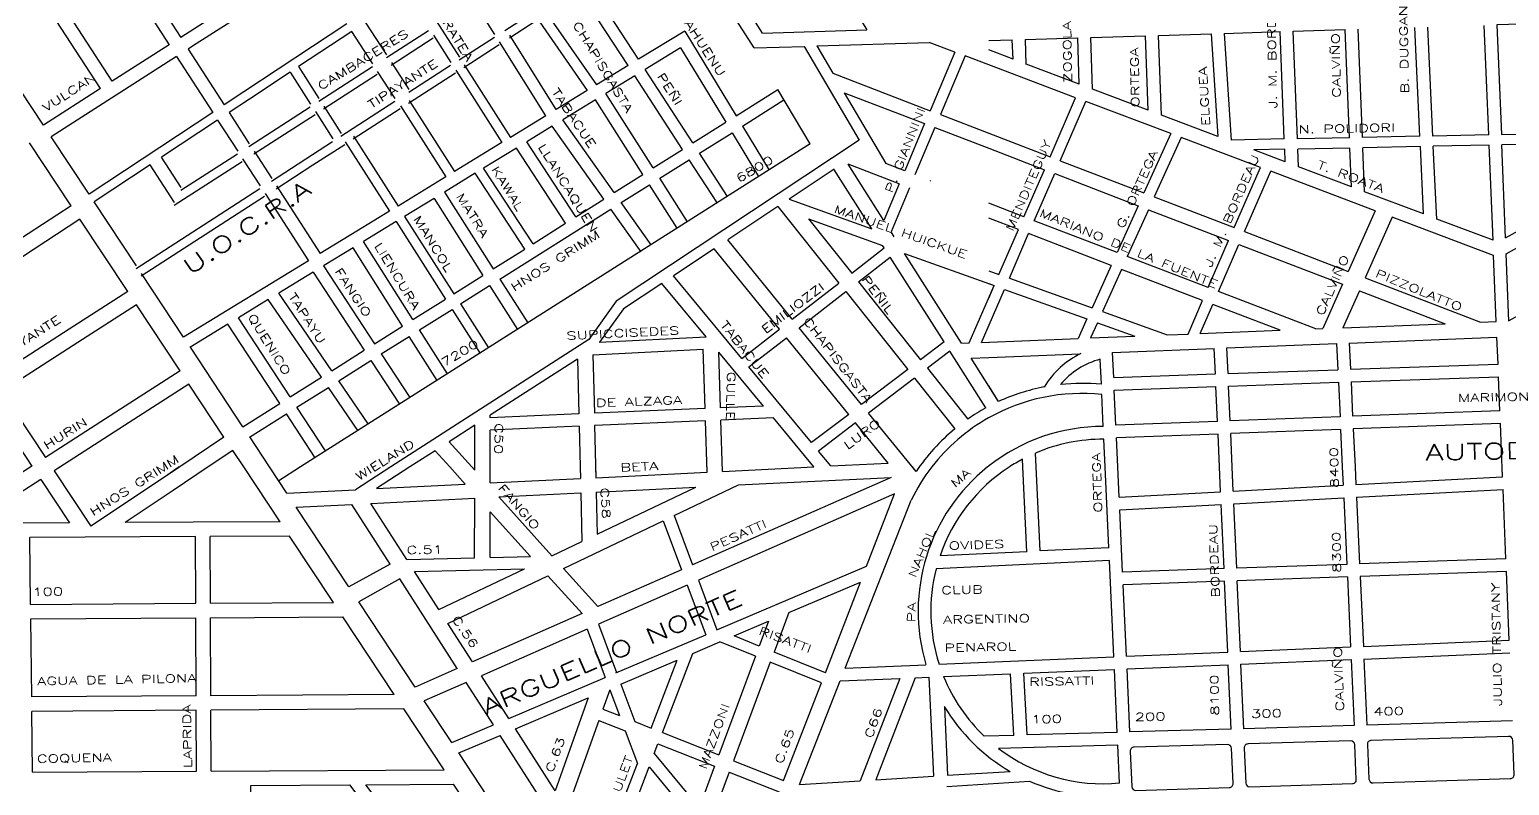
# Model space of a CAD drawing. Header units: millimetres. Extents: x 4375152 to 4409667, y 6523746 to 6549185.
# Drawn here: x 4378799 to 4380648, y 6533871 to 6534816 of the extents above; entities that cross this region are included whole.
import ezdxf

# ---------------------------------------------------------------- set-up
doc = ezdxf.new("R2010")
doc.units = ezdxf.units.MM
for name, color, linetype in [('LINEA CALLE', 252, 'Continuous'), ('NOMBRE BARRIO', 8, 'Continuous'), ('NOMBRE CALLE', 252, 'Continuous')]:
    doc.layers.add(name, color=color, linetype=linetype)
doc.styles.add('ROMANS', font='romans')
doc.styles.add('S1', font='ROMANS')

msp = doc.modelspace()

# ---------------------------------------------------------------- linework, layer by layer
at = {"layer": 'LINEA CALLE', "transparency": 33554687}
for p, q in [((4379704.4, 6534793.2), (4379608.4, 6534944)), ((4378893, 6534922), (4378973.7, 6534796.9)), ((4378907.5, 6534931.3), (4378988.2, 6534806.2)), ((4379779.2, 6534925), (4379845.2, 6534815.7)), ((4379380.5, 6534810.1), (4379326.7, 6534896.2)), ((4379152.1, 6534890.5), (4379003, 6534795.2)), ((4378888, 6534742.2), (4378807, 6534867.1)), ((4378902.5, 6534751.5), (4378821.5, 6534876.3)), ((4379282.1, 6534866.7), (4379336.4, 6534781.5)), ((4379547, 6534771), (4379486, 6534864.9)), ((4379560.1, 6534778.9), (4379498.8, 6534873.2)), ((4379715.2, 6534811.7), (4379679.7, 6534867.6)), ((4379059.2, 6534851.6), (4378988.2, 6534806.2)), ((4379195.6, 6534823.2), (4379067, 6534738.1)), ((4379245.6, 6534784.4), (4379219.2, 6534825.2)), ((4379432.9, 6534830.6), (4379496.1, 6534739.9)), ((4379444.3, 6534838), (4379507.7, 6534747)), ((4380622.3, 6534684.5), (4380616.8, 6534821.3)), ((4378816.6, 6534696.6), (4378734.5, 6534820.8)), ((4379201.8, 6534813.7), (4379135.4, 6534769.8)), ((4379228.1, 6534773.1), (4379201.8, 6534813.7)), ((4379304.1, 6534808.9), (4379325.8, 6534774.7)), ((4379457.3, 6534716.2), (4379399.3, 6534808.9)), ((4379617.8, 6534814.2), (4379560.1, 6534778.9)), ((4379617.8, 6534814.2), (4379682.1, 6534708.4)), ((4379715.2, 6534811.7), (4379845.2, 6534815.7)), ((4379997.6, 6534802.2), (4380027.1, 6534803.2)), ((4380028.1, 6534779.2), (4380027.1, 6534803.2)), ((4380043.4, 6534803.7), (4380109, 6534805.7)), ((4380044.6, 6534772.5), (4380043.4, 6534803.7)), ((4380110.7, 6534747.8), (4380109, 6534805.7)), ((4380125.3, 6534806.2), (4380193.3, 6534808.3)), ((4380127.2, 6534741.7), (4380125.3, 6534806.2)), ((4380197, 6534715.4), (4380193.3, 6534808.3)), ((4380209.6, 6534808.8), (4380275.6, 6534810.8)), ((4380213.5, 6534709.1), (4380209.6, 6534808.8)), ((4380275.6, 6534810.8), (4380283.9, 6534682.5)), ((4380291.9, 6534811.3), (4380361.6, 6534813.5)), ((4380291.9, 6534811.3), (4380300.5, 6534678)), ((4380366.9, 6534679.3), (4380361.6, 6534813.5)), ((4380377.8, 6534814), (4380442.9, 6534816)), ((4380383.2, 6534679.6), (4380377.8, 6534814)), ((4380448.2, 6534680.9), (4380442.9, 6534816)), ((4380464.5, 6534681.3), (4380459.2, 6534816.5)), ((4380536.3, 6534682.7), (4380530.1, 6534818.7)), ((4380552.6, 6534683), (4380546.4, 6534819.2)), ((4378973.7, 6534796.9), (4378902.5, 6534751.5)), ((4379003, 6534795.2), (4378997.5, 6534791.7)), ((4378997.5, 6534791.7), (4379042.5, 6534722)), ((4379444.2, 6534708.2), (4379386.5, 6534800.6)), ((4379612.7, 6534793.2), (4379568.4, 6534766.1)), ((4379612.7, 6534793.2), (4379669.1, 6534700.3)), ((4379704.4, 6534793.2), (4379767.1, 6534795.1)), ((4379767.1, 6534795.1), (4379835.7, 6534678)), ((4379782.8, 6534795.6), (4379923.3, 6534800)), ((4379782.8, 6534795.6), (4379802.9, 6534761.4)), ((4379955.1, 6534787.9), (4379923.3, 6534800)), ((4379955.1, 6534787.9), (4379924.3, 6534714.7)), ((4380028.1, 6534779.2), (4379997.6, 6534790.7)), ((4378983, 6534782.5), (4378826.1, 6534682.2)), ((4378983, 6534782.5), (4379028.2, 6534712.5)), ((4379135.4, 6534769.8), (4379160.9, 6534729.7)), ((4379273.7, 6534741), (4379251.7, 6534775.1)), ((4379342.4, 6534772.1), (4379400.2, 6534681.3)), ((4379547, 6534771), (4379507.7, 6534747)), ((4379628, 6534674.3), (4379568.4, 6534766.1)), ((4379968, 6534783.1), (4379937.2, 6534709.8)), ((4379997.6, 6534771.9), (4379968, 6534783.1)), ((4380106.2, 6534730.9), (4379997.6, 6534771.9)), ((4380110.7, 6534747.9), (4380044.6, 6534772.9)), ((4379125, 6534762.8), (4379074.2, 6534729.2)), ((4379125, 6534762.8), (4379150.4, 6534722.9)), ((4379256.2, 6534729.7), (4379234.2, 6534763.7)), ((4379331.9, 6534765.3), (4379389.5, 6534674.8)), ((4379555.3, 6534758.2), (4379519.3, 6534736.1)), ((4379615.1, 6534666.2), (4379555.3, 6534758.2)), ((4379802.9, 6534761.4), (4379924.3, 6534714.7)), ((4378888, 6534742.2), (4378816.6, 6534696.6)), ((4379067, 6534738.1), (4379042.5, 6534722)), ((4379074.2, 6534729.2), (4379048.7, 6534712.4)), ((4379496.1, 6534739.9), (4379457.3, 6534716.2)), ((4379578.5, 6534643.1), (4379519.3, 6534736.1)), ((4379682.1, 6534708.4), (4379734, 6534741.2)), ((4379774.7, 6534673.1), (4379734, 6534741.2)), ((4379817.1, 6534737.1), (4379869.1, 6534648.5)), ((4379817.1, 6534737.1), (4379917.5, 6534698.5)), ((4380074.2, 6534657.1), (4380106.2, 6534730.9)), ((4380197, 6534715.4), (4380127.2, 6534741.7)), ((4379028.2, 6534712.5), (4378873.7, 6534610.3)), ((4379048.7, 6534712.4), (4379073.8, 6534673.4)), ((4379156.4, 6534713.5), (4379178, 6534679.6)), ((4379166.9, 6534720.3), (4379188.7, 6534686.1)), ((4379262.9, 6534720.7), (4379319.4, 6534632)), ((4379273.4, 6534727.5), (4379330.1, 6534638.5)), ((4379506.2, 6534728.1), (4379465.4, 6534703.2)), ((4379565.6, 6534634.9), (4379506.2, 6534728.1)), ((4379690, 6534695.4), (4379741.8, 6534728.1)), ((4380087, 6534652.1), (4380119.1, 6534726)), ((4380225.1, 6534686), (4380119.1, 6534726)), ((4379034.3, 6534702.9), (4378964.2, 6534656.5)), ((4379034.3, 6534702.9), (4379059.4, 6534664.1)), ((4379444.2, 6534708.2), (4379400.2, 6534681.3)), ((4379452.3, 6534695.2), (4379420.5, 6534675.8)), ((4379516.7, 6534604.1), (4379452.3, 6534695.2)), ((4379529.7, 6534612.3), (4379465.4, 6534703.2)), ((4379628, 6534674.3), (4379669.1, 6534700.3)), ((4379690, 6534695.4), (4379723.3, 6534640.5)), ((4379917.5, 6534698.5), (4379892.7, 6534639.4)), ((4379930.4, 6534693.6), (4379905.5, 6534634.4)), ((4379930.4, 6534693.6), (4379997.6, 6534667.7)), ((4379937.2, 6534709.8), (4379997.6, 6534686.5)), ((4380283.9, 6534682.5), (4380213.5, 6534709.1)), ((4378851.1, 6534595.6), (4378799.1, 6534674.3)), ((4378873.7, 6534610.3), (4378826.1, 6534682.2)), ((4379193.6, 6534675.9), (4379249, 6534589)), ((4379204.1, 6534682.7), (4379259.7, 6534595.5)), ((4379389.5, 6534674.8), (4379330.1, 6534638.5)), ((4379481.8, 6534582.1), (4379420.5, 6534675.8)), ((4379835.7, 6534678), (4379532.3, 6534476.7)), ((4379636.4, 6534661.5), (4379677.1, 6534687.2)), ((4379677.1, 6534687.2), (4379710.2, 6534632.6)), ((4379997.6, 6534686.5), (4380074.2, 6534657.1)), ((4380225.1, 6534686), (4380191.6, 6534611.9)), ((4380238, 6534681.1), (4380204.5, 6534607)), ((4380337, 6534643.7), (4380238, 6534681.1)), ((4380366.9, 6534679.3), (4380300.5, 6534678)), ((4380448.2, 6534680.9), (4380383.2, 6534679.6)), ((4380536.3, 6534682.7), (4380464.5, 6534681.3)), ((4380622.3, 6534684.5), (4380552.6, 6534683)), ((4378988.9, 6534618.5), (4378964.2, 6534656.5)), ((4379079.9, 6534664), (4379101.9, 6534630)), ((4379774.7, 6534673.1), (4379137.9, 6534269.4)), ((4379407.5, 6534667.8), (4379366.5, 6534642.8)), ((4379468.9, 6534573.9), (4379407.5, 6534667.8)), ((4379578.5, 6534643.1), (4379615.1, 6534666.2)), ((4379671.4, 6534607.6), (4379636.4, 6534661.5)), ((4379997.6, 6534667.7), (4380067.2, 6534640.9)), ((4380367.4, 6534666.4), (4380328.7, 6534665.6)), ((4380368, 6534650.8), (4380328.7, 6534665.6)), ((4380368, 6534650.8), (4380367.4, 6534666.4)), ((4380448.7, 6534668), (4380383.7, 6534666.7)), ((4380384.5, 6534644.5), (4380383.7, 6534666.7)), ((4380450.7, 6534619.6), (4380448.7, 6534668)), ((4380536.9, 6534669.8), (4380465, 6534668.4)), ((4380467.2, 6534613.3), (4380465, 6534668.4)), ((4380540.7, 6534585.6), (4380536.9, 6534669.8)), ((4380622.8, 6534671.6), (4380553.1, 6534670.2)), ((4380557.3, 6534579.3), (4380553.1, 6534670.2)), ((4380627.7, 6534552.7), (4380622.8, 6534671.6)), ((4380643.4, 6534555.6), (4380638.7, 6534671.9)), ((4378949.8, 6534647), (4378880, 6534600.8)), ((4378980.5, 6534599.8), (4378949.8, 6534647)), ((4379065.5, 6534654.7), (4379087.4, 6534620.6)), ((4379356, 6534636.4), (4379317.6, 6534612.9)), ((4379417.9, 6534541.7), (4379356, 6534636.4)), ((4379428.3, 6534548.3), (4379366.5, 6534642.8)), ((4379586.7, 6534630.2), (4379623.4, 6534653.4)), ((4379658.6, 6534599.3), (4379623.4, 6534653.4)), ((4379804.4, 6534641.5), (4379748.3, 6534604.3)), ((4379851.6, 6534567.1), (4379804.3, 6534641.5)), ((4379885.9, 6534623.2), (4379822, 6534647.7)), ((4379866.6, 6534577.3), (4379822, 6534647.7)), ((4379892.7, 6534639.4), (4379869.1, 6534648.5)), ((4380041.7, 6534582.1), (4380067.2, 6534640.9)), ((4380087, 6534652.1), (4380191.6, 6534611.9)), ((4380304.4, 6534568.6), (4380337, 6534643.7)), ((4380317.2, 6534563.6), (4380349.9, 6534638.9)), ((4380480.6, 6534589.5), (4380349.9, 6534638.9)), ((4380450.7, 6534619.6), (4380384.5, 6534644.5)), ((4379107.9, 6534620.6), (4379162.4, 6534536.1)), ((4379319.4, 6534632), (4379259.7, 6534595.5)), ((4379529.7, 6534612.3), (4379565.6, 6534634.9)), ((4379538.5, 6534599.8), (4379573.8, 6534622)), ((4379608.4, 6534567.7), (4379573.8, 6534622)), ((4379621.3, 6534575.9), (4379586.7, 6534630.2)), ((4379885.9, 6534623.2), (4379866.6, 6534577.3)), ((4379898.7, 6534618.2), (4379875.6, 6534563.2)), ((4379924.7, 6534627.1), (4379924.2, 6534626.5)), ((4380054.5, 6534577.1), (4380080.1, 6534636)), ((4380080.1, 6534636), (4380184.4, 6534595.9)), ((4378932.9, 6534520.8), (4378880, 6534600.8)), ((4379093.5, 6534611.2), (4379147.8, 6534527.1)), ((4379304.6, 6534605), (4379267.9, 6534582.6)), ((4379304.6, 6534605), (4379365.8, 6534508.9)), ((4379317.6, 6534612.9), (4379378.7, 6534517)), ((4379481.8, 6534582.1), (4379516.7, 6534604.1)), ((4379575.8, 6534547), (4379538.5, 6534599.8)), ((4379748.3, 6534604.3), (4379851.6, 6534567.1)), ((4380204.5, 6534607), (4380304.4, 6534568.6)), ((4380540.7, 6534585.6), (4380467.2, 6534613.3)), ((4378851.1, 6534595.6), (4378779.5, 6534549)), ((4379249, 6534589), (4379208.2, 6534564.1)), ((4379267.9, 6534582.6), (4379329.5, 6534485.9)), ((4379386.9, 6534504.1), (4379525.6, 6534591.6)), ((4379563.3, 6534538.2), (4379525.6, 6534591.6)), ((4379734.3, 6534595), (4379671.5, 6534553.3)), ((4379734.3, 6534595), (4379810.4, 6534499.2)), ((4380041.7, 6534582.1), (4379997.6, 6534599)), ((4380184.4, 6534595.9), (4380157.9, 6534537.4)), ((4380197.2, 6534590.9), (4380170.8, 6534532.4)), ((4380197.2, 6534590.9), (4380297.4, 6534552.4)), ((4380480.6, 6534589.5), (4380446.8, 6534513.8)), ((4380501.7, 6534581.5), (4380467.9, 6534505.7)), ((4380628.4, 6534533.6), (4380501.7, 6534581.5)), ((4380643.4, 6534555.6), (4380704.6, 6534590)), ((4380644.2, 6534535.9), (4380730.1, 6534584.2)), ((4378862.2, 6534578.9), (4378790.3, 6534532.2)), ((4378921.9, 6534488.6), (4378862.2, 6534578.9)), ((4379208.2, 6534564.1), (4379162.4, 6534536.1)), ((4379257.2, 6534576.1), (4379216.4, 6534551.1)), ((4379257.2, 6534576.1), (4379318.9, 6534479.3)), ((4379428.3, 6534548.3), (4379468.9, 6534573.9)), ((4379772.5, 6534579.5), (4379826.4, 6534511.7)), ((4379772.5, 6534579.5), (4379864.9, 6534546.3)), ((4379879.4, 6534557.1), (4379875.6, 6534563.2)), ((4380034.7, 6534566), (4379997.6, 6534580.2)), ((4380010.4, 6534510), (4380034.7, 6534566)), ((4380157.9, 6534537.4), (4380054.5, 6534577.1)), ((4380317.2, 6534563.6), (4380446.8, 6534513.8)), ((4380627.7, 6534552.7), (4380557.3, 6534579.3)), ((4379278.3, 6534453.6), (4379216.4, 6534551.1)), ((4379752.2, 6534454), (4379671.5, 6534553.3)), ((4379866.9, 6534543.1), (4379864.9, 6534546.3)), ((4380023.4, 6534505.3), (4380047.5, 6534561)), ((4380150.7, 6534521.3), (4380047.5, 6534561)), ((4380271.8, 6534493.6), (4380297.4, 6534552.4)), ((4380284.6, 6534488.7), (4380310.2, 6534547.5)), ((4380310.2, 6534547.5), (4380439.7, 6534497.7)), ((4379147.8, 6534527.1), (4378991.7, 6534431.8)), ((4379203.4, 6534543.2), (4379166.7, 6534520.7)), ((4379265.4, 6534445.5), (4379203.4, 6534543.2)), ((4379378.7, 6534517), (4379417.9, 6534541.7)), ((4379654.5, 6534542.1), (4379603.7, 6534508.3)), ((4379736.2, 6534441.6), (4379654.5, 6534542.1)), ((4379826.4, 6534511.7), (4379866.9, 6534543.1)), ((4379835, 6534500.9), (4379874.3, 6534531.5)), ((4379941.8, 6534425.6), (4379874.3, 6534531.5)), ((4379963.7, 6534424.1), (4379892.6, 6534536.3)), ((4379892.6, 6534536.3), (4380004.4, 6534496.1)), ((4380271.8, 6534493.6), (4380170.8, 6534532.4)), ((4380631.8, 6534451.1), (4380628.4, 6534533.6)), ((4380647.6, 6534451.7), (4380644.2, 6534535.9)), ((4378991.7, 6534431.8), (4378939.1, 6534511.4)), ((4379153.6, 6534512.8), (4379110.7, 6534486.5)), ((4379153.6, 6534512.8), (4379217.4, 6534415.2)), ((4379166.7, 6534520.7), (4379230.3, 6534423.4)), ((4379329.5, 6534485.9), (4379365.8, 6534508.9)), ((4379689.1, 6534405.1), (4379603.7, 6534508.3)), ((4379997.6, 6534514.6), (4380010.4, 6534510)), ((4380150.7, 6534521.3), (4380126.7, 6534468.2)), ((4380163.6, 6534516.4), (4380139.7, 6534463.5)), ((4380264.8, 6534477.5), (4380163.6, 6534516.4)), ((4380767.6, 6534519.6), (4380647.6, 6534452.1)), ((4378921.9, 6534488.6), (4378848.7, 6534441.6)), ((4379337.7, 6534473.1), (4379374, 6534496)), ((4379374, 6534496), (4379408.9, 6534441.2)), ((4379386.9, 6534504.1), (4379421.8, 6534449.4)), ((4379589.4, 6534498.9), (4379541.5, 6534467.1)), ((4379644.7, 6534432.1), (4379589.4, 6534498.9)), ((4379752.2, 6534454), (4379810.4, 6534499.2)), ((4379760.8, 6534443.4), (4379819, 6534488.5)), ((4379819, 6534488.5), (4379896.4, 6534391.1)), ((4379835, 6534500.9), (4379912.5, 6534403.4)), ((4379973.4, 6534424.5), (4380004.4, 6534496.1)), ((4379988.6, 6534425.1), (4380017.4, 6534491.4)), ((4379997.6, 6534498.5), (4380004.4, 6534496.1)), ((4379997.6, 6534480.3), (4380004.4, 6534496.1)), ((4380017.4, 6534491.4), (4380120.4, 6534454.4)), ((4380023.4, 6534505.3), (4380126.7, 6534468.2)), ((4380406.1, 6534442), (4380284.6, 6534488.7)), ((4380439.7, 6534497.7), (4380414.9, 6534442.3)), ((4380460.7, 6534489.6), (4380440.1, 6534443.3)), ((4380460.7, 6534489.6), (4380567.7, 6534448.5)), ((4380467.9, 6534505.7), (4380612, 6534450.3)), ((4378932.9, 6534471.9), (4378859.5, 6534424.8)), ((4378987.3, 6534389.7), (4378932.9, 6534471.9)), ((4379097.6, 6534478.6), (4379060.3, 6534455.8)), ((4379164, 6534381.5), (4379097.6, 6534478.6)), ((4379176.9, 6534389.7), (4379110.7, 6534486.5)), ((4379278.3, 6534453.6), (4379318.9, 6534479.3)), ((4379337.7, 6534473.1), (4379372.7, 6534418.1)), ((4379532.3, 6534476.7), (4379498, 6534428.9)), ((4380246.6, 6534435.5), (4380264.8, 6534477.5)), ((4380261.9, 6534436.1), (4380277.6, 6534472.5)), ((4380361.8, 6534440.2), (4380277.6, 6534472.5)), ((4379125, 6534356.9), (4379060.3, 6534455.8)), ((4379286.5, 6534440.7), (4379327.1, 6534466.4)), ((4379327.1, 6534466.4), (4379362.1, 6534411.4)), ((4379541.5, 6534467.1), (4379511.4, 6534425.2)), ((4380120.4, 6534454.4), (4380109.4, 6534430)), ((4380139.7, 6534463.5), (4380220.4, 6534434.5)), ((4378848.7, 6534441.6), (4378753.4, 6534380.3)), ((4379047.2, 6534447.8), (4378999.7, 6534418.8)), ((4379112, 6534348.7), (4379047.2, 6534447.8)), ((4379230.3, 6534423.4), (4379265.4, 6534445.5)), ((4379321.4, 6534385.7), (4379286.5, 6534440.7)), ((4379689.1, 6534405.1), (4379736.2, 6534441.6)), ((4379838.8, 6534347.4), (4379760.8, 6534443.4)), ((4380133.4, 6534449.7), (4380124.8, 6534430.6)), ((4380133.4, 6534449.7), (4380180.2, 6534432.9)), ((4380220.4, 6534434.5), (4380246.6, 6534435.5)), ((4380261.9, 6534436.1), (4380361.8, 6534440.2)), ((4380406.1, 6534442), (4380414.9, 6534442.3)), ((4380440.1, 6534443.3), (4380567.7, 6534448.5)), ((4380612, 6534450.3), (4380631.8, 6534451.1)), ((4378859.5, 6534424.8), (4378764.5, 6534363.6)), ((4379065.9, 6534319.6), (4379000.2, 6534419)), ((4379176.9, 6534389.7), (4379217.4, 6534415.2)), ((4379238.7, 6534410.6), (4379273.6, 6534432.6)), ((4379498, 6534428.9), (4379250.5, 6534269.4)), ((4379308.5, 6534377.5), (4379273.6, 6534432.6)), ((4379503.1, 6534409.4), (4379641, 6534416.6)), ((4379511.1, 6534425.2), (4379644.7, 6534432.1)), ((4379643.4, 6534342.5), (4379641, 6534416.6)), ((4379697.9, 6534394.5), (4379744.8, 6534431)), ((4379822.7, 6534335.1), (4379744.8, 6534431)), ((4379941.8, 6534425.6), (4379912.5, 6534403.4)), ((4379963.7, 6534424.1), (4379973.4, 6534424.5)), ((4379988.6, 6534425.1), (4380109.4, 6534430)), ((4379988.6, 6534425.1), (4379997.6, 6534425.5)), ((4380124.8, 6534430.6), (4380180.2, 6534432.9)), ((4380152.4, 6534412.3), (4380279.4, 6534417.5)), ((4380280.8, 6534385.7), (4380279.4, 6534417.5)), ((4380295.2, 6534418.1), (4380432.3, 6534423.6)), ((4380296.6, 6534386.2), (4380295.2, 6534418.1)), ((4380432.3, 6534423.6), (4380433.8, 6534391)), ((4380448.1, 6534424.3), (4380632.6, 6534431.7)), ((4380448.1, 6534424.3), (4380449.6, 6534391.6)), ((4380633.9, 6534398), (4380632.6, 6534431.7)), ((4379185.5, 6534377), (4379225.8, 6534402.4)), ((4379225.8, 6534402.4), (4379261.5, 6534347.7)), ((4379238.7, 6534410.6), (4379274.3, 6534356.1)), ((4379483.9, 6534404.3), (4379374.8, 6534334)), ((4379483.9, 6534404.3), (4379485.6, 6534335.7)), ((4379503.1, 6534409.4), (4379504.9, 6534336.5)), ((4379662.7, 6534343.3), (4379660.5, 6534413)), ((4379716.3, 6534345.6), (4379660.5, 6534413)), ((4379949.2, 6534414), (4379921.1, 6534392.7)), ((4379994.2, 6534343.3), (4379949.2, 6534414)), ((4379975.7, 6534405.2), (4379997.6, 6534406.1)), ((4380009.9, 6534351.1), (4379975.7, 6534405.2)), ((4379997.6, 6534406.1), (4380111.8, 6534410.7)), ((4380138.4, 6534372.7), (4380136.9, 6534404)), ((4380153.8, 6534381.3), (4380152.4, 6534412.3)), ((4380449.6, 6534391.6), (4380633.9, 6534398)), ((4378987.3, 6534389.7), (4378913, 6534341.8)), ((4379125, 6534356.9), (4379164, 6534381.5)), ((4379776.2, 6534299.9), (4379697.9, 6534394.5)), ((4379896.4, 6534391.1), (4379838.8, 6534347.4)), ((4379904.9, 6534380.4), (4379847.5, 6534336.8)), ((4379904.9, 6534380.4), (4379955.4, 6534317)), ((4379921.1, 6534392.7), (4379971.5, 6534329.2)), ((4380153.8, 6534381.3), (4380280.8, 6534385.7)), ((4380296.6, 6534386.2), (4380433.8, 6534391)), ((4380450.3, 6534375.8), (4380634.6, 6534382.2)), ((4380636.3, 6534339.7), (4380634.6, 6534382.2)), ((4378764.5, 6534363.6), (4378819.1, 6534281.3)), ((4378998.3, 6534373), (4378923.8, 6534325)), ((4379042.2, 6534306.7), (4378998.3, 6534373)), ((4379133.3, 6534344.1), (4379172.6, 6534368.9)), ((4379209.6, 6534314.8), (4379172.6, 6534368.9)), ((4379222.2, 6534323.4), (4379185.5, 6534377)), ((4380009.9, 6534351.1), (4379997.6, 6534370.7)), ((4380140.8, 6534319.9), (4380138.9, 6534360)), ((4380154.5, 6534365.5), (4380281.5, 6534369.9)), ((4380156.5, 6534321.7), (4380154.5, 6534365.5)), ((4380283.4, 6534326.4), (4380281.5, 6534369.9)), ((4380297.3, 6534370.4), (4380434.5, 6534375.2)), ((4380299.2, 6534327), (4380297.3, 6534370.4)), ((4380434.5, 6534375.2), (4380436.5, 6534332.2)), ((4380450.3, 6534375.8), (4380452.3, 6534332.8)), ((4378747.7, 6534352.8), (4378802.3, 6534270.5)), ((4378913, 6534341.8), (4378819.1, 6534281.3)), ((4379065.9, 6534319.6), (4379112, 6534348.7)), ((4379169.1, 6534289.4), (4379133.3, 6534344.1)), ((4379643.4, 6534342.5), (4379504.9, 6534336.5)), ((4379716.3, 6534345.6), (4379662.7, 6534343.3)), ((4378923.8, 6534325), (4378830.1, 6534264.6)), ((4379074.1, 6534306.7), (4379120.4, 6534335.9)), ((4379156.3, 6534281), (4379120.4, 6534335.9)), ((4379485.6, 6534335.7), (4379374.8, 6534331)), ((4379374.8, 6534331), (4379374.8, 6534334)), ((4379643.8, 6534327.1), (4379505.2, 6534321.2)), ((4379645.9, 6534262.9), (4379643.8, 6534327.1)), ((4379728.6, 6534330.8), (4379663.1, 6534328)), ((4379665.2, 6534263.9), (4379663.1, 6534328)), ((4379779.2, 6534269.6), (4379728.6, 6534330.8)), ((4379822.7, 6534335.1), (4379776.2, 6534299.9)), ((4379831.3, 6534324.5), (4379785, 6534289.3)), ((4379872.2, 6534274.3), (4379831.3, 6534324.5)), ((4379906.9, 6534263.7), (4379847.5, 6534336.8)), ((4380283.4, 6534326.4), (4380156.5, 6534321.7)), ((4380436.5, 6534332.2), (4380299.2, 6534327)), ((4380636.3, 6534339.7), (4380452.3, 6534332.8)), ((4380636.9, 6534323.9), (4380453.1, 6534317)), ((4380639.6, 6534257.1), (4380636.9, 6534323.9)), ((4379042.2, 6534306.7), (4378967.7, 6534256.8)), ((4379099.2, 6534269.4), (4379074.4, 6534306.9)), ((4379355.5, 6534321.5), (4379323.5, 6534300.9)), ((4379355.4, 6534265.5), (4379355.5, 6534321.5)), ((4379485.9, 6534320.4), (4379374.8, 6534315.6)), ((4379374.8, 6534269.4), (4379374.8, 6534315.6)), ((4379485.9, 6534320.4), (4379487.1, 6534269.4)), ((4379505.2, 6534321.2), (4379506.8, 6534256)), ((4380143.1, 6534269.4), (4380141.5, 6534304.1)), ((4380284.1, 6534310.6), (4380157.2, 6534305.9)), ((4380158.9, 6534269.4), (4380157.2, 6534305.9)), ((4380286, 6534269.4), (4380284.1, 6534310.6)), ((4380437.3, 6534316.4), (4380300, 6534311.2)), ((4380301.8, 6534269.4), (4380300, 6534311.2)), ((4380437.3, 6534316.4), (4380439.4, 6534269.4)), ((4380453.1, 6534317), (4380455.3, 6534269.4)), ((4379053.2, 6534290), (4379022.4, 6534269.4)), ((4379066.9, 6534269.4), (4379053.2, 6534290)), ((4379306, 6534289.6), (4379274.6, 6534269.4)), ((4379306, 6534289.6), (4379324.3, 6534269.4)), ((4379323.5, 6534300.9), (4379355.4, 6534265.5)), ((4379800.4, 6534270.7), (4379785, 6534289.3)), ((4379800.4, 6534270.7), (4379785, 6534289.3)), ((4379863.9, 6534284.6), (4379863.4, 6534285.1)), ((4379863.9, 6534284.6), (4379863.4, 6534285.1)), ((4380057, 6534269.4), (4380056.1, 6534286.8)), ((4380057, 6534269.4), (4380056.1, 6534286.8)), ((4378802.3, 6534270.5), (4378715.7, 6534214.6)), ((4378802.3, 6534270.5), (4378800.6, 6534269.4)), ((4378837.5, 6534269.4), (4378830.1, 6534264.6)), ((4378986.4, 6534269.4), (4378967.7, 6534256.8)), ((4379022.4, 6534269.4), (4378978.6, 6534240)), ((4379112.2, 6534200.9), (4379066.9, 6534269.4)), ((4379120.8, 6534236.7), (4379099.2, 6534269.4)), ((4379137.9, 6534269.4), (4379110.6, 6534252.1)), ((4379250.5, 6534269.4), (4379206.5, 6534241)), ((4379274.6, 6534269.4), (4379232.6, 6534242.3)), ((4379324.3, 6534269.4), (4379343.7, 6534247.8)), ((4379351.9, 6534269.4), (4379355.4, 6534265.5)), ((4379355.4, 6534265.5), (4379355.4, 6534269.4)), ((4379374.7, 6534249.4), (4379374.8, 6534269.4)), ((4379487.1, 6534269.4), (4379487.5, 6534255)), ((4379506.5, 6534269.4), (4379506.8, 6534256)), ((4379645.9, 6534262.9), (4379645.7, 6534269.4)), ((4379665.2, 6534263.9), (4379665, 6534269.4)), ((4379665.2, 6534263.9), (4379779.2, 6534269.6)), ((4379665.2, 6534263.9), (4379779.2, 6534269.6)), ((4379800.4, 6534270.7), (4379872.2, 6534274.3)), ((4379800.4, 6534270.7), (4379872.2, 6534274.3)), ((4379906.9, 6534263.7), (4379902.3, 6534269.4)), ((4380040.2, 6534269.4), (4380039.7, 6534279)), ((4380040.2, 6534269.4), (4380039.7, 6534279)), ((4380045.3, 6534163.5), (4380040.2, 6534269.4)), ((4380062.1, 6534164.4), (4380057, 6534269.4)), ((4380147.6, 6534168.5), (4380143.1, 6534269.4)), ((4380160.6, 6534231.8), (4380158.9, 6534269.4)), ((4380287.3, 6534238.5), (4380286, 6534269.4)), ((4380303.1, 6534239.3), (4380301.8, 6534269.4)), ((4380439.4, 6534269.4), (4380440.5, 6534246.5)), ((4380455.3, 6534269.4), (4380456.3, 6534247.4)), ((4380639.6, 6534257.1), (4380639.1, 6534269.4)), ((4380639.6, 6534257.1), (4380639.1, 6534269.4)), ((4378813.3, 6534253.8), (4378728.2, 6534198.9)), ((4378813.3, 6534253.8), (4378849.3, 6534199.6)), ((4378830.1, 6534264.6), (4378876, 6534195.4)), ((4378967.7, 6534256.8), (4378876, 6534195.4)), ((4379374.7, 6534249.4), (4379487.5, 6534255)), ((4379374.7, 6534249.4), (4379487.5, 6534255)), ((4379506.8, 6534256), (4379645.9, 6534262.9)), ((4379506.8, 6534256), (4379645.9, 6534262.9)), ((4379875.7, 6534256.4), (4379627.7, 6534147.1)), ((4379685, 6534246.9), (4379875.7, 6534256.4)), ((4379685, 6534246.9), (4379875.7, 6534256.4)), ((4380456.3, 6534247.4), (4380639.6, 6534257.1)), ((4380456.3, 6534247.4), (4380639.6, 6534257.1)), ((4380456.3, 6534247.4), (4380639.6, 6534257.1)), ((4378978.6, 6534240), (4378918.7, 6534199.9)), ((4379120.8, 6534236.7), (4379206.5, 6534241)), ((4379120.8, 6534236.7), (4379206.5, 6534241)), ((4379225.7, 6534223.9), (4379355.4, 6534230.4)), ((4379232.6, 6534242.3), (4379343.7, 6534247.8)), ((4379232.6, 6534242.3), (4379343.7, 6534247.8)), ((4379355.3, 6534156), (4379355.4, 6534230.4)), ((4379385.7, 6534231.9), (4379487.9, 6534237)), ((4379385.7, 6534231.9), (4379452, 6534158.4)), ((4379487.9, 6534237), (4379489.4, 6534176.3)), ((4379507.2, 6534238), (4379631.8, 6534244.2)), ((4379507.2, 6534238), (4379631.8, 6534244.2)), ((4379507.2, 6534238), (4379508.5, 6534185.4)), ((4379508.5, 6534185.4), (4379631.8, 6534244.2)), ((4379604.8, 6534208.6), (4379685, 6534246.9)), ((4379880.1, 6534235.9), (4379634.9, 6534127.9)), ((4379845.1, 6534145.4), (4379880.1, 6534235.9)), ((4380160.6, 6534231.8), (4380287.3, 6534238.5)), ((4380303.1, 6534239.3), (4380440.5, 6534246.5)), ((4380303.1, 6534239.3), (4380440.5, 6534246.5)), ((4380303.9, 6534223.5), (4380441.2, 6534230.7)), ((4380441.2, 6534230.7), (4380445.1, 6534147.7)), ((4380457, 6534231.6), (4380640.3, 6534241.3)), ((4380457, 6534231.6), (4380460.9, 6534148.3)), ((4380643.8, 6534154.6), (4380640.3, 6534241.3)), ((4379132.3, 6534219.2), (4379202.1, 6534222.7)), ((4379198.3, 6534119.6), (4379132.3, 6534219.2)), ((4379249.9, 6534148.1), (4379202.1, 6534222.7)), ((4379270.5, 6534153.9), (4379225.7, 6534223.9)), ((4379374.6, 6534156.4), (4379374.7, 6534213.5)), ((4379374.7, 6534213.5), (4379425.1, 6534157.6)), ((4379818.4, 6534018.1), (4379900.8, 6534227.9)), ((4380161.3, 6534216), (4380288, 6534222.7)), ((4380164.9, 6534138), (4380161.3, 6534216)), ((4380291.6, 6534142.4), (4380288, 6534222.7)), ((4380307.4, 6534142.9), (4380303.9, 6534223.5)), ((4378849.3, 6534199.6), (4378728.2, 6534198.9)), ((4379004.1, 6534200.3), (4378918.7, 6534199.9)), ((4379112.2, 6534200.9), (4379004.1, 6534200.3)), ((4379466.3, 6534142.6), (4379590.9, 6534202)), ((4379590.9, 6534202), (4379613.7, 6534140.9)), ((4379604.8, 6534208.6), (4379627.7, 6534147.1)), ((4379006.7, 6534182.3), (4378799.6, 6534181.2)), ((4378800.6, 6534097.7), (4378799.6, 6534181.2)), ((4379007.1, 6534099), (4379006.7, 6534182.3)), ((4379124.1, 6534182.9), (4379024.9, 6534182.3)), ((4379025.2, 6534099.1), (4379024.9, 6534182.3)), ((4379178.9, 6534100.1), (4379124.1, 6534182.9)), ((4379452, 6534158.4), (4379489.4, 6534176.3)), ((4379270.5, 6534153.9), (4379355.3, 6534156)), ((4379374.6, 6534156.4), (4379425.1, 6534157.6)), ((4380045.3, 6534163.5), (4379936.8, 6534158.3)), ((4380147.6, 6534168.5), (4380062.1, 6534164.4)), ((4379249.9, 6534148.1), (4379198.3, 6534119.6)), ((4379280.2, 6534138.8), (4379417.7, 6534142.1)), ((4379310.8, 6534091.1), (4379280.2, 6534138.8)), ((4379310.8, 6534091.1), (4379417.7, 6534142.1)), ((4379466.3, 6534142.6), (4379509.2, 6534094.9)), ((4379613.7, 6534140.9), (4379509.2, 6534094.9)), ((4379658.1, 6534065.8), (4379845.1, 6534145.4)), ((4380148.4, 6534152.7), (4379932, 6534142.2)), ((4380153.9, 6534032.1), (4380148.4, 6534152.7)), ((4380291.6, 6534142.4), (4380164.9, 6534138)), ((4380445.1, 6534147.7), (4380307.4, 6534142.9)), ((4380643.8, 6534154.6), (4380460.9, 6534148.3)), ((4380644.4, 6534138.8), (4380461.6, 6534132.5)), ((4380647.9, 6534052.8), (4380644.4, 6534138.8)), ((4379261.9, 6534129.4), (4379210.5, 6534101)), ((4379333.6, 6534017.5), (4379261.9, 6534129.4)), ((4379321.9, 6534073.7), (4379447, 6534133.3)), ((4379447, 6534133.3), (4379489.5, 6534086.2)), ((4379620.9, 6534121.7), (4379510, 6534072.8)), ((4379620.9, 6534121.7), (4379644, 6534059.8)), ((4379634.9, 6534127.9), (4379658.1, 6534065.8)), ((4379747.8, 6534087.4), (4379837.4, 6534125.5)), ((4379793.5, 6534012), (4379837.4, 6534125.5)), ((4380292.3, 6534126.6), (4380165.6, 6534122.2)), ((4380169.7, 6534032.8), (4380165.6, 6534122.2)), ((4380296.2, 6534038.1), (4380292.3, 6534126.6)), ((4380445.8, 6534131.9), (4380308.1, 6534127.1)), ((4380312.1, 6534038.8), (4380308.1, 6534127.1)), ((4380445.8, 6534131.9), (4380449.8, 6534044.5)), ((4380461.6, 6534132.5), (4380465.7, 6534045.2)), ((4379281, 6533994.4), (4379210.5, 6534101)), ((4378800.6, 6534097.7), (4379007.1, 6534099)), ((4379025.2, 6534099.1), (4379178.9, 6534100.1)), ((4379025.2, 6534081), (4379190.8, 6534082)), ((4379255, 6533985), (4379190.8, 6534082)), ((4379489.5, 6534086.2), (4379352.6, 6534025.9)), ((4379747.8, 6534087.4), (4379729.4, 6534038)), ((4378800.8, 6534079.6), (4379007.1, 6534080.9)), ((4378802, 6533982.1), (4378800.8, 6534079.6)), ((4379007.5, 6533983.4), (4379007.1, 6534080.9)), ((4379025.6, 6533983.5), (4379025.2, 6534081)), ((4379352.6, 6534025.9), (4379321.9, 6534073.7)), ((4379495.9, 6534066.7), (4379363.8, 6534008.4)), ((4379495.9, 6534066.7), (4379518.4, 6534006.4)), ((4379510, 6534072.8), (4379532.6, 6534012.4)), ((4379679.4, 6534058.3), (4379722.7, 6534076.7)), ((4379722.7, 6534076.7), (4379711, 6534045.4)), ((4379531.9, 6534012.1), (4379644, 6534059.8)), ((4379627.8, 6534036.3), (4379661.9, 6534050.8)), ((4379706.3, 6534032.8), (4379661.9, 6534050.8)), ((4379711, 6534045.4), (4379679.4, 6534058.3)), ((4380465.7, 6534045.2), (4380647.9, 6534052.8)), ((4379537.9, 6533998.1), (4379608.2, 6534028)), ((4379575.7, 6533943.1), (4379608.2, 6534028)), ((4379589.9, 6533937.5), (4379627.8, 6534036.3)), ((4379706.3, 6534032.8), (4379660.4, 6533909.6)), ((4379793.5, 6534012), (4379729.4, 6534038)), ((4379935.5, 6534023), (4380153.9, 6534032.1)), ((4380169.7, 6534032.8), (4380296.2, 6534038.1)), ((4380312.1, 6534038.8), (4380449.8, 6534044.5)), ((4380312.8, 6534022.9), (4380450.6, 6534028.7)), ((4380450.6, 6534028.7), (4380454.4, 6533946.3)), ((4380466.4, 6534029.4), (4380648.6, 6534037)), ((4380466.4, 6534029.4), (4380470.2, 6533946.7)), ((4379333.6, 6534017.5), (4379281, 6533994.4)), ((4379397.9, 6533955.1), (4379363.8, 6534008.4)), ((4379724.7, 6534025.4), (4379678.8, 6533902.3)), ((4379788.6, 6533999.5), (4379724.7, 6534025.4)), ((4379818.4, 6534018.1), (4379919.2, 6534022.3)), ((4379941.2, 6534007.4), (4380024.7, 6534010.9)), ((4380029, 6533934), (4380024.7, 6534010.9)), ((4380041.5, 6534011.6), (4380154.6, 6534016.3)), ((4380045.8, 6533934.5), (4380041.5, 6534011.6)), ((4380158.1, 6533937.7), (4380154.6, 6534016.3)), ((4380170.4, 6534017), (4380296.9, 6534022.3)), ((4380174, 6533938.2), (4380170.4, 6534017)), ((4380300.5, 6533941.8), (4380296.9, 6534022.3)), ((4380316.3, 6533942.3), (4380312.8, 6534022.9)), ((4379344.8, 6534000.1), (4379292.5, 6533977)), ((4379378.8, 6533947), (4379344.8, 6534000.1)), ((4379397.9, 6533955.1), (4379518.4, 6534006.4)), ((4379524.2, 6533991), (4379515.6, 6533966.9)), ((4379524.2, 6533991), (4379536.2, 6533958.7)), ((4379537.9, 6533998.1), (4379555.4, 6533951.1)), ((4379741.4, 6533877.5), (4379788.6, 6533999.5)), ((4379761.2, 6533872.5), (4379812, 6534002)), ((4379812, 6534002), (4379886.5, 6534005.1)), ((4379886.5, 6534005.1), (4379837.1, 6533877.2)), ((4379905.8, 6534005.9), (4379856.6, 6533878.4)), ((4379905.8, 6534005.9), (4379922.7, 6534006.6)), ((4379922.7, 6534006.6), (4379928.5, 6533882.9)), ((4379007.5, 6533983.4), (4378802, 6533982.1)), ((4379255, 6533985), (4379025.6, 6533983.5)), ((4379327, 6533924.9), (4379292.5, 6533977)), ((4379406.3, 6533942.1), (4379497.4, 6533980.8)), ((4379497.4, 6533980.8), (4379456, 6533864.5)), ((4379007.6, 6533965.3), (4378802.2, 6533964)), ((4378803.1, 6533888), (4378802.2, 6533964)), ((4379007.9, 6533889.2), (4379007.6, 6533965.3)), ((4379266.9, 6533967), (4379025.7, 6533965.4)), ((4379026, 6533889.3), (4379025.7, 6533965.4)), ((4379317.1, 6533891), (4379266.9, 6533967)), ((4379510.5, 6533952.5), (4379474, 6533850)), ((4379510.5, 6533952.5), (4379543.4, 6533939.5)), ((4379515.6, 6533966.9), (4379536.2, 6533958.7)), ((4379942.2, 6533970.1), (4379946.2, 6533884.1)), ((4379327, 6533924.9), (4379378.8, 6533947)), ((4379335.6, 6533912), (4379387.1, 6533933.9)), ((4379444.3, 6533844.7), (4379387.1, 6533933.9)), ((4379456, 6533864.5), (4379406.3, 6533942.1)), ((4379543.4, 6533939.5), (4379558.7, 6533898.7)), ((4379555.4, 6533951.1), (4379575.7, 6533943.1)), ((4379589.9, 6533937.5), (4379660.4, 6533909.6)), ((4380029, 6533934), (4379992, 6533932.9)), ((4380158.1, 6533937.7), (4380045.8, 6533934.5)), ((4380300.5, 6533941.8), (4380174, 6533938.2)), ((4380454.4, 6533946.3), (4380316.3, 6533942.3)), ((4380652, 6533952), (4380470.2, 6533946.7)), ((4379579.8, 6533911.1), (4379584.4, 6533923.3)), ((4379584.4, 6533923.3), (4379655, 6533895.3)), ((4380158.9, 6533921.9), (4380009.9, 6533917.6)), ((4380161, 6533874.4), (4380158.9, 6533921.9)), ((4379401.5, 6533812.3), (4379335.6, 6533912)), ((4379531.2, 6533827.1), (4379558.7, 6533898.7)), ((4379579.8, 6533911.1), (4379635.7, 6533843.3)), ((4379678.8, 6533902.3), (4379741.4, 6533877.5)), ((4378803.1, 6533888), (4379007.9, 6533889.2)), ((4379026, 6533889.3), (4379317.1, 6533891)), ((4379545.4, 6533821.5), (4379573.5, 6533894.8)), ((4379573.5, 6533894.8), (4379629.5, 6533826.8)), ((4379655, 6533895.3), (4379635.7, 6533843.3)), ((4379673.5, 6533888), (4379650.2, 6533825.7)), ((4379673.5, 6533888), (4379735.9, 6533863.3)), ((4379856.6, 6533878.4), (4379928.5, 6533882.9)), ((4379946.2, 6533884.1), (4380024.3, 6533889)), ((4379075.8, 6533871.5), (4379199.6, 6533872.2)), ((4379076.5, 6533837.8), (4379075.8, 6533871.5)), ((4379255.3, 6533798.5), (4379199.6, 6533872.2)), ((4379219.4, 6533872.3), (4379329.1, 6533873)), ((4379336.4, 6533717.4), (4379219.4, 6533872.3)), ((4379403.1, 6533761.1), (4379329.1, 6533873)), ((4379761.2, 6533872.5), (4379837.1, 6533877.2)), ((4379945.5, 6533870.2), (4380048.6, 6533876.7))]:
    msp.add_line(p, q, dxfattribs=at)
at = {"layer": 'LINEA CALLE', "ltscale": 0.2, "transparency": 33554687}
for points in [[(4379392.9, 6534815), (4379479.4, 6534870.9)], [(4379398.8, 6534805.6), (4379432.4, 6534827.3)], [(4379245.1, 6534781.1), (4379297.6, 6534815)], [(4379251.2, 6534771.7), (4379303.6, 6534805.6)], [(4379335.9, 6534778.2), (4379380, 6534806.7)], [(4379341.9, 6534768.7), (4379386, 6534797.2)], [(4379160.5, 6534726.4), (4379227.6, 6534769.8)], [(4379273.2, 6534737.7), (4379325.4, 6534771.4)], [(4379166.5, 6534716.9), (4379233.7, 6534760.4)], [(4379272.9, 6534724.2), (4379331.4, 6534762)], [(4379073.4, 6534670.1), (4379149.9, 6534719.6)], [(4379188.2, 6534682.8), (4379255.7, 6534726.4)], [(4379203.7, 6534679.4), (4379262.4, 6534717.4)], [(4379079.4, 6534660.7), (4379156, 6534710.1)], [(4379101.4, 6534626.6), (4379177.6, 6534676.2)], [(4378988.4, 6534615.2), (4379058.9, 6534660.7)], [(4379153.2, 6534646.8), (4379193.1, 6534672.6)], [(4378980, 6534596.4), (4379065, 6534651.3)], [(4379107.5, 6534617.2), (4379153.2, 6534646.8)], [(4378932.4, 6534517.4), (4379086.9, 6534617.3)], [(4378938.6, 6534508.1), (4379093, 6534607.9)]]:
    msp.add_lwpolyline(points, dxfattribs=at)
at = {"layer": 'LINEA CALLE', "transparency": 33554687}
msp.add_lwpolyline([(4380638.1, 6534684.8), (4380704.6, 6534686.1), (4380704.6, 6534824), (4380632.6, 6534821.8)], close=True, dxfattribs=at)
msp.add_lwpolyline([(4380704.6, 6534590), (4380704.6, 6534673.2), (4380638.7, 6534671.9)], dxfattribs=at)
at = {"layer": 'LINEA CALLE', "linetype": 'ByBlock', "transparency": 33554687}
for points in [[(4380174.4, 6533914), (4380176.4, 6533869.9, 0.410131), (4380181.6, 6533865.2), (4380298.1, 6533868.8, 0.417992), (4380302.9, 6533874.1), (4380301, 6533917.8, 0.409665), (4380295.8, 6533922.6), (4380179.3, 6533919.2, 0.419092)], [(4380316.8, 6533918.1), (4380318.7, 6533874.4, 0.410445), (4380323.9, 6533869.6), (4380452.1, 6533873.7, 0.418549), (4380456.9, 6533878.9), (4380454.9, 6533922.2, 0.409112), (4380449.7, 6533927), (4380321.6, 6533923.3, 0.418777)], [(4380647.2, 6533932.7), (4380475.6, 6533927.7, 0.419334), (4380470.7, 6533922.5), (4380472.7, 6533879.3, 0.409891), (4380477.9, 6533874.5), (4380649.3, 6533879.9, 0.416853), (4380654.1, 6533885.1), (4380652.4, 6533927.9, 0.410799)]]:
    msp.add_lwpolyline(points, format="xyb", close=True, dxfattribs=at)
at = {"layer": 'LINEA CALLE', "transparency": 33554687}
for centre, radius, start, end in [((4380161, 6534311.7), 110.5, 115.8071, 148.5686), ((4380161, 6534311.7), 95.4, 104.5941, 140.4658), ((4380114, 6534124.1), 237.2, 83.9741, 119.405), ((4380114, 6534124.1), 249.8, 100.9348, 114.627), ((4380114, 6534124.1), 249.8, 84.4119, 96.1288), ((4380114, 6534124.1), 249.8, 118.6603, 124.7849), ((4380114, 6534124.1), 237.2, 119.405, 142.232), ((4380114, 6534124.1), 249.8, 129.4363, 146.0229), ((4380140.6, 6534088.8), 231.2, 89.9596, 128.221), ((4380140.6, 6534088.8), 215.3, 89.7649, 113.0994), ((4380114, 6534124.1), 237.2, 142.232, 154.0392), ((4380114, 6534124.1), 249.8, 144.4354, 146.0229), ((4380140.6, 6534088.8), 231.2, 128.6262, 196.7028), ((4380140.6, 6534088.8), 215.3, 123.002, 161.1627), ((4380140.6, 6534088.8), 231.2, 128.221, 128.6262), ((4380140.6, 6534088.8), 215.3, 117.9412, 123.002), ((4380140.6, 6534088.8), 215.3, 117.9412, 123.002), ((4380140.6, 6534088.8), 215.3, 165.6277, 197.7794), ((4380140.6, 6534088.8), 215.3, 202.198, 226.3507), ((4380140.6, 6534088.8), 231.2, 210.871, 239.8036), ((4380140.6, 6534088.8), 215.3, 232.627, 275.4462), ((4380140.6, 6534088.8), 231.2, 246.5423, 274.2217)]:
    msp.add_arc(centre, radius, start, end, dxfattribs=at)

# ---------------------------------------------------------------- texts
at = {"layer": 'NOMBRE BARRIO', "transparency": 33554687, "style": 'S1', "width": 1.5}
for s, rotation, p in [('U.O.C.R.A', 34.04, (4378999.6, 6534508.5)), ('AUTODROMO', 1.1637, (4380543.1, 6534277.5)), ('ARGUELLO NORTE', 23.4339, (4379370, 6533958.4))]:
    msp.add_text(s, height=20, rotation=rotation, dxfattribs=at).set_placement(p)
at = {"layer": 'NOMBRE CALLE', "transparency": 33554687, "style": 'ROMANS', "width": 1.5}
for s, rotation, p in [('SARRATEA', 301.7935, (4379294.5, 6534857.8)), ('PILLAHUENU', 303.1113, (4379594.9, 6534857.7)), ('J. M. BORDEAU', 91.1256, (4380357.9, 6534717.4)), ('B. DUGGAN', 91.1256, (4380522.5, 6534736.1)), ('CHAPISGASTA', 301.2097, (4379477.5, 6534822.5)), ('ZOGOLA', 91.1256, (4380101.6, 6534749.6)), ('CAMBACERES', 31.7853, (4379163.3, 6534739.9)), ('CALVIÑO', 91.1256, (4380437.3, 6534730.8)), ('ORTEGA', 91.1256, (4380185.9, 6534718.7)), ('TIPAYANTE', 32.7063, (4379226, 6534716.8)), ('ELGUEA', 93.0342, (4380273.9, 6534695.6)), ('VULCAN', 32.6603, (4378819.4, 6534712.7)), ('PEÑI', 302.3113, (4379582.7, 6534758.1)), ('TABACUE', 303.8528, (4379450.9, 6534738.7)), ('P. GIANNINI', 68.6462, (4379877.1, 6534610.7)), ('N. POLIDORI', 1.1256, (4380384.7, 6534686.3)), ('MENDITEGUY', 66.5772, (4380027.7, 6534563)), ('LLANCAQUEN', 301.7935, (4379434.2, 6534669.5)), ('6800', 30.798, (4379685.6, 6534624.3)), ('G. ORTEGA', 65.7797, (4380166, 6534566.4)), ('J. M. BORDEAU', 66.4508, (4380275.6, 6534517.9)), ('KAWAL', 301.7935, (4379375.7, 6534641.6)), ('T. ROATA', 339.1969, (4380407.1, 6534643.1)), ('MATRA', 301.7935, (4379331.8, 6534607.8)), ('MANCOL', 301.4511, (4379278.4, 6534579.7)), ('MANUEL HUICKUE', 340.6169, (4379803.2, 6534587.8)), ('MARIANO DE LA FUENTE', 337.6827, (4380059.9, 6534583.1)), ('HNOS GRIMM', 32.4696, (4379404.5, 6534488.3)), ('LIENCURA', 301.2439, (4379229.7, 6534546)), ('CALVIÑO', 66.0134, (4380415.3, 6534457.5)), ('FANGIO', 303.2087, (4379180, 6534514.1)), ('PEÑIL', 306.9176, (4379838.3, 6534504)), ('PIZZOLATTO', 337.6827, (4380479.6, 6534507.7)), ('EMILIOZZI', 37.2183, (4379718.6, 6534435.6)), ('TAPAYU', 302.7617, (4379121.9, 6534483.2)), ('TIPAYANTE', 32.7063, (4378755, 6534396.9)), ('QUENICO', 301.7574, (4379071.5, 6534457.2)), ('TABACUE', 308.5974, (4379661.6, 6534447)), ('CHAPISGASTA', 307.5844, (4379765.3, 6534451.9)), ('SUPICCISEDES', 2.775, (4379470.1, 6534428.3)), ('7200', 30.798, (4379317.3, 6534394.4)), ('GULLE', 268.5861, (4379671.1, 6534388.8)), ('MARIMON', 1.1256, (4380583.8, 6534350.7)), ('DE ALZAGA', 1.9305, (4379506.9, 6534344.5)), ('HURIN', 31.7853, (4378820.6, 6534290.8)), ('C50', 268.5861, (4379380.9, 6534324.5)), ('LURO', 36.5821, (4379821.2, 6534290.7)), ('WIELAND', 31.7142, (4379210.8, 6534252)), ('WIELAND', 31.7142, (4379210.8, 6534252)), ('ORTEGA', 91.9439, (4380139.3, 6534212.3)), ('8400', 91.1256, (4380434.7, 6534243)), ('8400', 91.1256, (4380434.7, 6534243)), ('8400', 91.1256, (4380434.7, 6534243)), ('HNOS GRIMM', 32.3884, (4378878.7, 6534207.6)), ('BETA', 2.6985, (4379537.6, 6534263.6)), ('BETA', 2.6985, (4379537.6, 6534263.6)), ('MA', 40.8165, (4379955.6, 6534243.1)), ('MA', 40.8165, (4379955.6, 6534243.1)), ('FANGIO', 310.9012, (4379384, 6534242.6)), ('C58', 273.8313, (4379512.5, 6534243.5)), ('PESATTI', 23.9922, (4379652, 6534163.9)), ('BORDEAU', 92.1445, (4380286.2, 6534106)), ('NAHOL', 66.8479, (4379905.8, 6534130.1)), ('OVIDES', 2.0001, (4379947.8, 6534165.9)), ('8300', 91.1256, (4380437.7, 6534137.2)), ('C.51', 1.1256, (4379270.3, 6534160.5)), ('100', 1.1256, (4378802.8, 6534108.1)), ('CLUB', 1.1256, (4379938.3, 6534110.4)), ('JULIO TRISTANY', 91.1256, (4380638.7, 6533970.6)), ('PA', 88.37, (4379905.8, 6534075)), ('ARGENTINO', 1.1256, (4379940.6, 6534073.4)), ('C.56', 304.1834, (4379326.6, 6534079.4)), ('RISATTI', 339.7286, (4379709.4, 6534060.6)), ('PENAROL', 1.1256, (4379942.3, 6534038.4)), ('CALVIÑO', 92.1445, (4380441.4, 6533964)), ('AGUA DE LA PILONA', 1.1256, (4378808.8, 6533996.7)), ('8100', 91.1256, (4380285.3, 6533958.7)), ('RISSATTI', 1.1256, (4380048.2, 6533995.8)), ('LAPRIDA', 91.1256, (4379002.1, 6533893.1)), ('MAZZONI', 69.8653, (4379644.4, 6533890.6)), ('C66', 69.8653, (4379851.6, 6533929.3)), ('100', 1.1256, (4380050.6, 6533948.9)), ('200', 1.1256, (4380180.1, 6533951.9)), ('300', 1.1256, (4380325.4, 6533955.9)), ('400', 1.1256, (4380478, 6533958.8)), ('C.65', 69.8653, (4379739.5, 6533897.2)), ('C.63', 69.8653, (4379452.9, 6533886.6)), ('COQUENA', 1.1256, (4378808.5, 6533899.7)), ('CASSOULET', 69.8653, (4379514.8, 6533800.9))]:
    msp.add_text(s, height=10, rotation=rotation, dxfattribs=at).set_placement(p)

doc.saveas('drawing.dxf')
